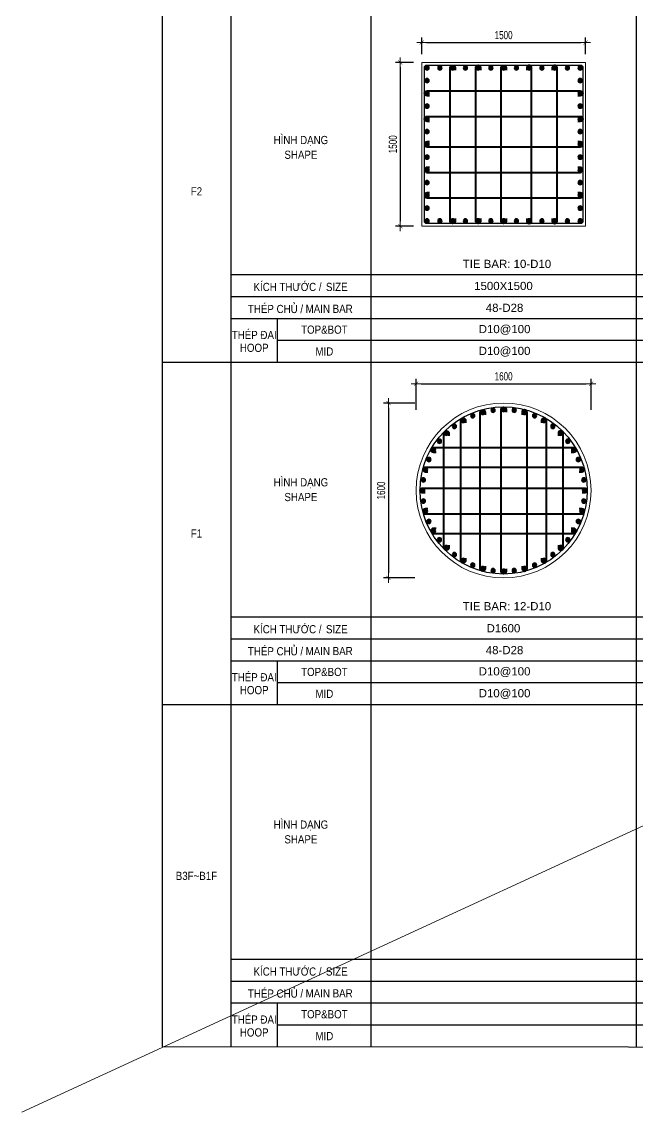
# Model space of a CAD drawing. Header units: millimetres. Extents: x 49323 to 406889, y -6102 to 181761.
# Drawn here: x 302635 to 308266, y 67394 to 77373 of the extents above; entities that cross this region are included whole.
import ezdxf
from ezdxf.enums import TextEntityAlignment as Align

# ---------------------------------------------------------------- set-up
doc = ezdxf.new("R2010")
doc.units = ezdxf.units.MM
doc.linetypes.add('CENTER2', pattern=[1.125, 0.75, -0.125, 0.125, -0.125])
doc.layers.get('Defpoints').update_dxf_attribs({"color": 151, "lineweight": 9})
for name, color, linetype in [('2', 2, 'Continuous'), ('A-ANNO-LEAD', 4, 'Continuous'), ('CEN', 1, 'CENTER2'), ('STL', 3, 'Continuous'), ('TIT1', 3, 'Continuous')]:
    doc.layers.add(name, color=color, linetype=linetype)
for name, color, linetype, lineweight in [('NDC_S_CONTINUOUS', 3, 'Continuous', 20), ('NDC_S_DIM', 1, 'Continuous', 15), ('NDC_S_STIRRUP', 4, 'Continuous', 40), ('NDC_S_VN TEXT', 7, 'Continuous', 20)]:
    doc.layers.add(name, color=color, linetype=linetype, lineweight=lineweight)
doc.styles.add('NDC_ARIAL', font='arial.ttf', dxfattribs={"width": 0.85})
doc.styles.add('NDC_DIM', font='', dxfattribs={"width": 0.75})
doc.styles.get('NDC_DIM').set_extended_font_data('Dotum')
doc.dimstyles.new('NDC_dim_30', dxfattribs={"dimscale": 30, "dimtxt": 2.5, "dimasz": 1.5, "dimexe": 1.5, "dimexo": 2.5, "dimgap": 1, "dimtad": 1, "dimdec": 0, "dimzin": 0, "dimdsep": 46, "dimtxsty": 'NDC_DIM', "dimblk": 'DIMMARK', "dimcen": 0.09, "dimdle": 1.2, "dimclrd": 1, "dimclre": 1, "dimclrt": 3, "dimadec": 0, "dimazin": 0, "dimtfac": 1, "dimtdec": 0, "dimtix": 1, "dimtofl": 0, "dimtmove": 0, "dimatfit": 3, "dimfxl": 8, "dimfxlon": 1, "dimtolj": 1, "dimtzin": 0, "dimarcsym": 0})

# ---------------------------------------------------------------- blocks, each defined once
blk = doc.blocks.new('8')
at = {"layer": '2'}
blk.add_hatch(color=256, dxfattribs=at).paths.add_polyline_path([(20, 0, 0.386127), (1.9, 19.9), (-1.9, 19.9, 0.386127), (-20, 0, 1)])
blk.add_circle((0, 0), 20, dxfattribs=at)
blk = doc.blocks.new('5')
at = {"layer": 'CEN', "rotation": 180}
blk.add_blockref('8', (0, 0), dxfattribs=at)
blk = doc.blocks.new('*U663')
at = {"layer": 'STL', "xscale": -1}
blk.add_blockref('5', (0, 0), dxfattribs=at)
blk = doc.blocks.new('*U664')
at = {"layer": 'NDC_S_DIM', "color": 0, "linetype": 'ByBlock', "lineweight": -2, "transparency": 16777216}
for p, rotation in [((295856.6, 68532), 22.49999999999999), ((295948.3, 68563.1), 15), ((296043.2, 68582), 7.500000000000014), ((296236.4, 68582), 352.5), ((296331.3, 68563.1), 344.9999999999999), ((296423, 68532), 337.4999999999999), ((295689.3, 68435.4), 37.50000000000001), ((295769.8, 68489.2), 29.99999999999999), ((296509.8, 68489.2), 329.9999999999999), ((296590.3, 68435.4), 322.5), ((295616.5, 68371.6), 45.00000000000001), ((296663, 68371.6), 315), ((295552.7, 68298.8), 52.49999999999999), ((296726.9, 68298.8), 307.5), ((295456.1, 68131.5), 67.5), ((295498.9, 68218.4), 59.99999999999999), ((296780.6, 68218.4), 300.0000000000001), ((296823.5, 68131.5), 292.4999999999999), ((295425, 68039.9), 75.00000000000001), ((296854.6, 68039.9), 285), ((295406.1, 67944.9), 82.50000000000001), ((296873.5, 67944.9), 277.5), ((295399.8, 67848.4), 90), ((296879.8, 67848.4), 270), ((295406.1, 67751.8), 97.5), ((296873.5, 67751.8), 262.5), ((295425, 67656.8), 105), ((296854.6, 67656.8), 255), ((295456.1, 67565.2), 112.5), ((296823.5, 67565.2), 247.5), ((295498.9, 67478.4), 120), ((296780.6, 67478.4), 240), ((295552.7, 67397.9), 127.5), ((296726.9, 67397.9), 232.5), ((295616.5, 67325.1), 135), ((295689.3, 67261.3), 142.5), ((296590.3, 67261.3), 217.5), ((296663, 67325.1), 225.0000000000001), ((295769.8, 67207.5), 150), ((295856.6, 67164.7), 157.5), ((296423, 67164.7), 202.5000000000001), ((296509.8, 67207.5), 210), ((295948.3, 67133.6), 165), ((296043.2, 67114.7), 172.5), ((296139.8, 67108.4), 180), ((296236.4, 67114.7), 187.5), ((296331.3, 67133.6), 195)]:
    blk.add_blockref('*U663', p, dxfattribs=dict(at, rotation=rotation))
blk.add_blockref('*U663', (296139.8, 68588.4), dxfattribs=at)
blk = doc.blocks.new('DIMMARK')
at = {"layer": 'NDC_S_DIM', "color": 1}
blk.add_line((-1.5, 0), (1, 0), dxfattribs=at)
at = {"layer": 'NDC_S_DIM', "color": 2, "const_width": 0.1}
blk.add_lwpolyline([(-0.42, -0.42), (0.42, 0.42)], dxfattribs=at)
blk = doc.blocks.new('*D665')
at = {"layer": 'Defpoints', "color": 0, "ltscale": 40, "transparency": 16777216}
for p in [(307844, 74060.8), (306244, 73083.9), (307844, 73083.9)]:
    blk.add_point(p, dxfattribs=at)
at = {"layer": 'NDC_S_DIM', "color": 1, "lineweight": -2, "ltscale": 40, "transparency": 16777216}
for p, q in [((306244, 73820.8), (306244, 74105.8)), ((306289, 74060.8), (307799, 74060.8)), ((307844, 73820.8), (307844, 74105.8))]:
    blk.add_line(p, q, dxfattribs=at)
at = {"layer": 'NDC_S_DIM', "color": 1, "lineweight": -2, "ltscale": 40, "transparency": 16777216, "xscale": 45, "yscale": 45, "zscale": 45, "rotation": 180}
blk.add_blockref('DIMMARK', (306244, 74060.8), dxfattribs=at)
at = {"layer": 'NDC_S_DIM', "color": 1, "lineweight": -2, "ltscale": 40, "transparency": 16777216, "xscale": 45, "yscale": 45, "zscale": 45}
blk.add_blockref('DIMMARK', (307844, 74060.8), dxfattribs=at)
at = {"layer": 'NDC_S_DIM', "color": 3, "ltscale": 40, "transparency": 16777216, "insert": (307044, 74128.3), "char_height": 75, "attachment_point": 5, "style": 'NDC_DIM'}
blk.add_mtext('\\A1;1600', dxfattribs=at)
blk = doc.blocks.new('*D666')
at = {"layer": 'Defpoints', "color": 0, "ltscale": 40, "transparency": 16777216}
for p in [(307044, 73883.9), (305990.5, 72283.9), (307044, 72283.9)]:
    blk.add_point(p, dxfattribs=at)
at = {"layer": 'NDC_S_DIM', "color": 1, "lineweight": -2, "ltscale": 40, "transparency": 16777216}
for p, q in [((306230.5, 73883.9), (305945.5, 73883.9)), ((305990.5, 73838.9), (305990.5, 72328.9)), ((306230.5, 72283.9), (305945.5, 72283.9))]:
    blk.add_line(p, q, dxfattribs=at)
at = {"layer": 'NDC_S_DIM', "color": 1, "lineweight": -2, "ltscale": 40, "transparency": 16777216, "xscale": 45, "yscale": 45, "zscale": 45}
for p, rotation in [((305990.5, 73883.9), 90), ((305990.5, 72283.9), 270)]:
    blk.add_blockref('DIMMARK', p, dxfattribs=dict(at, rotation=rotation))
at = {"layer": 'NDC_S_DIM', "color": 3, "ltscale": 40, "transparency": 16777216, "insert": (305922.9, 73083.9), "char_height": 75, "attachment_point": 5, "rotation": 90, "style": 'NDC_DIM'}
blk.add_mtext('\\A1;1600', dxfattribs=at)
blk = doc.blocks.new('*D667')
at = {"layer": 'Defpoints', "color": 0, "ltscale": 40, "transparency": 16777216}
for p in [(307794, 77183.6), (306294, 77002.1), (307794, 77002.1)]:
    blk.add_point(p, dxfattribs=at)
at = {"layer": 'NDC_S_DIM', "color": 1, "lineweight": -2, "ltscale": 40, "transparency": 16777216}
for p, q in [((306294, 77077.1), (306294, 77228.6)), ((306339, 77183.6), (307749, 77183.6)), ((307794, 77077.1), (307794, 77228.6))]:
    blk.add_line(p, q, dxfattribs=at)
at = {"layer": 'NDC_S_DIM', "color": 1, "lineweight": -2, "ltscale": 40, "transparency": 16777216, "xscale": 45, "yscale": 45, "zscale": 45, "rotation": 180}
blk.add_blockref('DIMMARK', (306294, 77183.6), dxfattribs=at)
at = {"layer": 'NDC_S_DIM', "color": 1, "lineweight": -2, "ltscale": 40, "transparency": 16777216, "xscale": 45, "yscale": 45, "zscale": 45}
blk.add_blockref('DIMMARK', (307794, 77183.6), dxfattribs=at)
at = {"layer": 'NDC_S_DIM', "color": 3, "ltscale": 40, "transparency": 16777216, "insert": (307044, 77251.2), "char_height": 75, "attachment_point": 5, "style": 'NDC_DIM'}
blk.add_mtext('\\A1;1500', dxfattribs=at)
blk = doc.blocks.new('*D668')
at = {"layer": 'Defpoints', "color": 0, "ltscale": 40, "transparency": 16777216}
for p in [(306294, 77002.1), (306098.6, 75502.1), (306294, 75502.1)]:
    blk.add_point(p, dxfattribs=at)
at = {"layer": 'NDC_S_DIM', "color": 1, "lineweight": -2, "ltscale": 40, "transparency": 16777216}
for p, q in [((306219, 77002.1), (306053.6, 77002.1)), ((306098.6, 76957.1), (306098.6, 75547.1)), ((306219, 75502.1), (306053.6, 75502.1))]:
    blk.add_line(p, q, dxfattribs=at)
at = {"layer": 'NDC_S_DIM', "color": 1, "lineweight": -2, "ltscale": 40, "transparency": 16777216, "xscale": 45, "yscale": 45, "zscale": 45}
for p, rotation in [((306098.6, 77002.1), 90), ((306098.6, 75502.1), 270)]:
    blk.add_blockref('DIMMARK', p, dxfattribs=dict(at, rotation=rotation))
at = {"layer": 'NDC_S_DIM', "color": 3, "ltscale": 40, "transparency": 16777216, "insert": (306031.1, 76252.1), "char_height": 75, "attachment_point": 5, "rotation": 90, "style": 'NDC_DIM'}
blk.add_mtext('\\A1;1500', dxfattribs=at)
blk = doc.blocks.new('*U669')
at = {"layer": 'STL', "xscale": -1, "rotation": 270}
blk.add_blockref('5', (0, 0), dxfattribs=at)
blk = doc.blocks.new('*U670')
at = {"layer": 'NDC_S_DIM', "color": 0, "linetype": 'ByBlock', "lineweight": -2, "transparency": 16777216}
for p in [(306243.8, 76813.8), (306360.5, 76813.8), (306477.2, 76813.8), (306593.9, 76813.8), (306710.6, 76813.8), (306827.3, 76813.8), (306944, 76813.8), (307060.7, 76813.8), (307177.4, 76813.8), (307294.1, 76813.8), (307410.8, 76813.8), (307527.5, 76813.8), (307644.2, 76813.8)]:
    blk.add_blockref('*U669', p, dxfattribs=at)
blk = doc.blocks.new('*U671')
at = {"layer": 'STL', "xscale": -1, "rotation": 270}
blk.add_blockref('5', (0, 0), dxfattribs=at)
blk = doc.blocks.new('*U672')
at = {"layer": 'NDC_S_DIM', "color": 0, "linetype": 'ByBlock', "lineweight": -2, "transparency": 16777216}
for p in [(306243.8, 76813.8), (306360.5, 76813.8), (306477.2, 76813.8), (306593.9, 76813.8), (306710.6, 76813.8), (306827.3, 76813.8), (306944, 76813.8), (307060.7, 76813.8), (307177.4, 76813.8), (307294.1, 76813.8), (307410.8, 76813.8), (307527.5, 76813.8), (307644.2, 76813.8)]:
    blk.add_blockref('*U671', p, dxfattribs=at)
blk = doc.blocks.new('*U673')
at = {"layer": 'STL', "xscale": -1, "rotation": 270}
blk.add_blockref('5', (0, 0), dxfattribs=at)
blk = doc.blocks.new('*U674')
at = {"layer": 'NDC_S_DIM', "color": 0, "linetype": 'ByBlock', "lineweight": -2, "transparency": 16777216}
for p in [(306243.8, 76813.8), (306360.5, 76813.8), (306477.2, 76813.8), (306593.9, 76813.8), (306710.6, 76813.8), (306827.3, 76813.8), (306944, 76813.8), (307060.7, 76813.8), (307177.4, 76813.8), (307294.1, 76813.8), (307410.8, 76813.8), (307527.5, 76813.8), (307644.2, 76813.8)]:
    blk.add_blockref('*U673', p, dxfattribs=at)
blk = doc.blocks.new('*U675')
at = {"layer": 'STL', "xscale": -1, "rotation": 270}
blk.add_blockref('5', (0, 0), dxfattribs=at)
blk = doc.blocks.new('*U676')
at = {"layer": 'NDC_S_DIM', "color": 0, "linetype": 'ByBlock', "lineweight": -2, "transparency": 16777216}
for p in [(306243.8, 76813.8), (306360.5, 76813.8), (306477.2, 76813.8), (306593.9, 76813.8), (306710.6, 76813.8), (306827.3, 76813.8), (306944, 76813.8), (307060.7, 76813.8), (307177.4, 76813.8), (307294.1, 76813.8), (307410.8, 76813.8), (307527.5, 76813.8), (307644.2, 76813.8)]:
    blk.add_blockref('*U675', p, dxfattribs=at)

msp = doc.modelspace()

# ---------------------------------------------------------------- linework, layer by layer
at = {"layer": 'A-ANNO-LEAD'}
msp.add_lwpolyline([(303919.1, 67994), (325254.1, 67980.8), (325254.1, 84600.8), (303919.1, 84614)], close=True, dxfattribs=at)
at = {"layer": 'Defpoints', "ltscale": 40}
msp.add_line((302635, 67394), (380959.6, 103524.5), dxfattribs=at)
at = {"layer": 'NDC_S_CONTINUOUS', "ltscale": 70}
msp.add_lwpolyline([(307794, 77002.1), (307794, 75502.1), (306294, 75502.1), (306294, 77002.1), (307794, 77002.1)], dxfattribs=at)
msp.add_circle((307044, 73083.9), 800, dxfattribs=at)
at = {"layer": 'NDC_S_STIRRUP', "lineweight": -2, "ltscale": 1000}
msp.add_lwpolyline([(307769, 76957.1), (307769, 75547.1, -0.414214), (307749, 75527.1), (306339, 75527.1, -0.414214), (306319, 75547.1), (306319, 76957.1, -0.414214), (306339, 76977.1), (307749, 76977.1, -0.414214)], format="xyb", close=True, dxfattribs=at)
at = {"layer": 'NDC_S_STIRRUP'}
for points in [[(306599.7, 75571.7), (306599.7, 75549.6, -1), (306554.7, 75549.6), (306554.7, 76951.6, -1), (306599.7, 76951.6), (306599.7, 76929.4)], [(306833.1, 75573.2), (306833.1, 75551, -1), (306788.1, 75551), (306788.1, 76953, -1), (306833.1, 76953), (306833.1, 76930.9)], [(307066.5, 75571.7), (307066.5, 75549.6, -1), (307021.5, 75549.6), (307021.5, 76951.6, -1), (307066.5, 76951.6), (307066.5, 76929.4)], [(307254.9, 75571.7), (307254.9, 75549.6, 1), (307299.9, 75549.6), (307299.9, 76951.6, 1), (307254.9, 76951.6), (307254.9, 76929.4)], [(307488.3, 75571.7), (307488.3, 75549.6, 1), (307533.3, 75549.6), (307533.3, 76951.6, 1), (307488.3, 76951.6), (307488.3, 76929.4)], [(306365.9, 76695.6), (306343.8, 76695.6, -1), (306343.8, 76740.7), (307745.8, 76740.7, -1), (307745.8, 76695.6), (307723.7, 76695.6)], [(306365.9, 76462.2), (306343.8, 76462.2, -1), (306343.8, 76507.2), (307745.8, 76507.2, -1), (307745.8, 76462.2), (307723.7, 76462.2)], [(306365.9, 76273.8), (306343.8, 76273.8, 1), (306343.8, 76228.8), (307745.8, 76228.8, 1), (307745.8, 76273.8), (307723.7, 76273.8)], [(306365.9, 76040.4), (306343.8, 76040.4, 1), (306343.8, 75995.4), (307745.8, 75995.4, 1), (307745.8, 76040.4), (307723.7, 76040.4)], [(306365.9, 75807), (306343.8, 75807, 1), (306343.8, 75762), (307745.8, 75762, 1), (307745.8, 75807), (307723.7, 75807)], [(307066.5, 72366), (307066.5, 72343.9, -1), (307021.5, 72343.9), (307021.5, 73823.9, -1), (307066.5, 73823.9), (307066.5, 73801.7)], [(306696.5, 72465.2), (306696.5, 72443, -1), (306651.5, 72443), (306651.5, 73724.7, -1), (306696.5, 73724.7), (306696.5, 73702.6)], [(306875, 72391.2), (306875, 72369.1, -1), (306829.9, 72369.1), (306829.9, 73798.7, -1), (306875, 73798.7), (306875, 73776.5)], [(307213, 72391.2), (307213, 72369.1, 1), (307258, 72369.1), (307258, 73798.7, 1), (307213, 73798.7), (307213, 73776.5)], [(307391.5, 72465.2), (307391.5, 72443, 1), (307436.5, 72443), (307436.5, 73724.7, 1), (307391.5, 73724.7), (307391.5, 73702.6)], [(306543.2, 72582.8), (306543.2, 72560.6, -1), (306498.2, 72560.6), (306498.2, 73607.1, -1), (306543.2, 73607.1), (306543.2, 73585)], [(307544.7, 72582.8), (307544.7, 72560.6, 1), (307589.8, 72560.6), (307589.8, 73607.1, 1), (307544.7, 73607.1), (307544.7, 73585)], [(306425.3, 73431.4), (306403.1, 73431.4, -1), (306403.1, 73476.4), (307684.8, 73476.4, -1), (307684.8, 73431.4), (307662.7, 73431.4)], [(306351.3, 73252.9), (306329.2, 73252.9, -1), (306329.2, 73297.9), (307758.8, 73297.9, -1), (307758.8, 73252.9), (307736.6, 73252.9)], [(306326.1, 73061.4), (306304, 73061.4, -1), (306304, 73106.4), (307784, 73106.4, -1), (307784, 73061.4), (307761.8, 73061.4)], [(306351.3, 72914.9), (306329.2, 72914.9, 1), (306329.2, 72869.8), (307758.8, 72869.8, 1), (307758.8, 72914.9), (307736.6, 72914.9)], [(306425.3, 72736.4), (306403.1, 72736.4, 1), (306403.1, 72691.4), (307684.8, 72691.4, 1), (307684.8, 72736.4), (307662.7, 72736.4)]]:
    msp.add_lwpolyline(points, format="xyb", dxfattribs=at)
at = {"layer": 'NDC_S_STIRRUP', "lineweight": -2, "ltscale": 1000}
msp.add_circle((307044, 73083.9), 765, dxfattribs=at)
at = {"layer": 'TIT1'}
for p, q in [((304547, 83894), (304547, 67994)), ((305830.9, 67994), (305830.9, 83894)), ((308257, 83894), (308257, 67994)), ((325254.1, 74255.9), (303919.1, 74255.9)), ((325254.1, 71123.2), (303919.1, 71123.2))]:
    msp.add_line(p, q, dxfattribs=at)
at = {"layer": 'TIT1', "color": 8}
for p, q in [((325254.1, 75055.9), (304547, 75055.9)), ((325254.1, 74855.9), (304547, 74855.9)), ((325254.1, 74655.9), (304547, 74655.9)), ((304976.2, 74255.9), (304976.2, 74655.9)), ((325254.1, 74455.9), (304976.2, 74455.9)), ((325254.1, 71923.2), (304547, 71923.2)), ((325254.1, 71723.2), (304547, 71723.2)), ((325254.1, 71523.2), (304547, 71523.2)), ((304976.2, 71123.2), (304976.2, 71523.2)), ((325254.1, 71323.2), (304976.2, 71323.2)), ((325254.1, 68790.4), (304547, 68790.4)), ((325254.1, 68590.4), (304547, 68590.4)), ((325254.1, 68390.4), (304547, 68390.4)), ((304976.2, 67990.4), (304976.2, 68390.4)), ((325254.1, 68190.4), (304976.2, 68190.4))]:
    msp.add_line(p, q, dxfattribs=at)

# ---------------------------------------------------------------- block references
at = {"layer": 'NDC_S_DIM'}
for name, p in [('*U670', (100, 137.7)), ('*U672', (100, -1262.7)), ('*U664', (10904.2, 5235.5))]:
    msp.add_blockref(name, p, dxfattribs=at)
at = {"layer": 'NDC_S_DIM', "rotation": 90}
for name, p in [('*U674', (383157.6, -230692.7)), ('*U676', (384558, -230692.7))]:
    msp.add_blockref(name, p, dxfattribs=at)

# ---------------------------------------------------------------- texts
at = {"layer": 'NDC_S_VN TEXT', "style": 'NDC_ARIAL', "width": 0.85}
for s, p in [('HÌNH DẠNG', (305189, 76292.9)), ('KÍCH THƯỚC /', (305066.6, 74955.9)), ('THÉP CHỦ /', (304956.5, 74755.9)), ('THÉP ĐAI', (304761.7, 74516.9)), ('HÌNH DẠNG', (305189, 73160.2)), ('KÍCH THƯỚC /', (305066.6, 71823.2)), ('THÉP CHỦ /', (304956.5, 71623.2)), ('THÉP ĐAI', (304761.7, 71384.2)), ('HÌNH DẠNG', (305189, 70027.5)), ('KÍCH THƯỚC /', (305066.6, 68690.4)), ('THÉP CHỦ /', (304956.5, 68490.4)), ('THÉP ĐAI', (304761.7, 68251.5))]:
    msp.add_text(s, height=75, dxfattribs=at).set_placement(p, align=Align.MIDDLE)
at = {"layer": 'TIT1', "style": 'NDC_ARIAL', "width": 0.85}
for s, p in [('SHAPE', (305189, 76156.6)), ('F2', (304233.1, 75822.2)), ('SIZE', (305517.1, 74947)), ('MAIN BAR', (305447.4, 74747)), ('TOP&BOT', (305403.6, 74555.9)), ('HOOP', (304761.7, 74389.6)), ('MID', (305403.6, 74355.9)), ('SHAPE', (305189, 73023.9)), ('F1', (304233.1, 72689.5)), ('SIZE', (305517.1, 71814.3)), ('MAIN BAR', (305447.4, 71614.3)), ('TOP&BOT', (305403.6, 71423.2)), ('HOOP', (304761.7, 71256.9)), ('MID', (305403.6, 71223.2)), ('SHAPE', (305189, 69891.2)), ('B3F~B1F', (304233.1, 69556.8)), ('SIZE', (305517.1, 68681.6)), ('MAIN BAR', (305447.4, 68481.6)), ('TOP&BOT', (305403.6, 68290.4)), ('HOOP', (304761.7, 68124.2)), ('MID', (305403.6, 68090.4))]:
    msp.add_text(s, height=75, dxfattribs=at).set_placement(p, align=Align.MIDDLE)
at = {"layer": 'TIT1', "style": 'NDC_ARIAL'}
for s, p in [('TIE BAR: 10-D10', (307074.3, 75157.6)), ('1500X1500', (307042.4, 74955.7)), ('48-D28', (307052.5, 74755.7)), ('D10@100', (307052.5, 74555.7)), ('D10@100', (307052.5, 74355.7)), ('TIE BAR: 12-D10', (307074.3, 72024.9)), ('D1600', (307042.4, 71823)), ('48-D28', (307052.5, 71623)), ('D10@100', (307052.5, 71423)), ('D10@100', (307052.5, 71223))]:
    msp.add_text(s, height=75, dxfattribs=at).set_placement(p, align=Align.MIDDLE)

# ---------------------------------------------------------------- dimensions: what is measured, and where the dimension line sits
at = {"layer": 'NDC_S_DIM', "ltscale": 40}
for base, p1, p2, picture, middle in [((307794, 77183.6), (306294, 77002.1), (307794, 77002.1), '*D667', (307044, 77251.2)), ((307844, 74060.8), (306244, 73083.9), (307844, 73083.9), '*D665', (307044, 74128.3))]:
    dim = msp.add_linear_dim(base=base, p1=p1, p2=p2, dimstyle='NDC_dim_30', dxfattribs=at)
    dim.commit()
    dim.dimension.update_dxf_attribs({"geometry": picture, "text_midpoint": middle})
for base, p1, p2, picture, middle in [((306098.6, 75502.1), (306294, 77002.1), (306294, 75502.1), '*D668', (306031.1, 76252.1)), ((305990.5, 72283.9), (307044, 73883.9), (307044, 72283.9), '*D666', (305922.9, 73083.9))]:
    dim = msp.add_linear_dim(base=base, p1=p1, p2=p2, angle=90, dimstyle='NDC_dim_30', dxfattribs=at)
    dim.commit()
    dim.dimension.update_dxf_attribs({"geometry": picture, "text_midpoint": middle})

doc.saveas('drawing.dxf')
